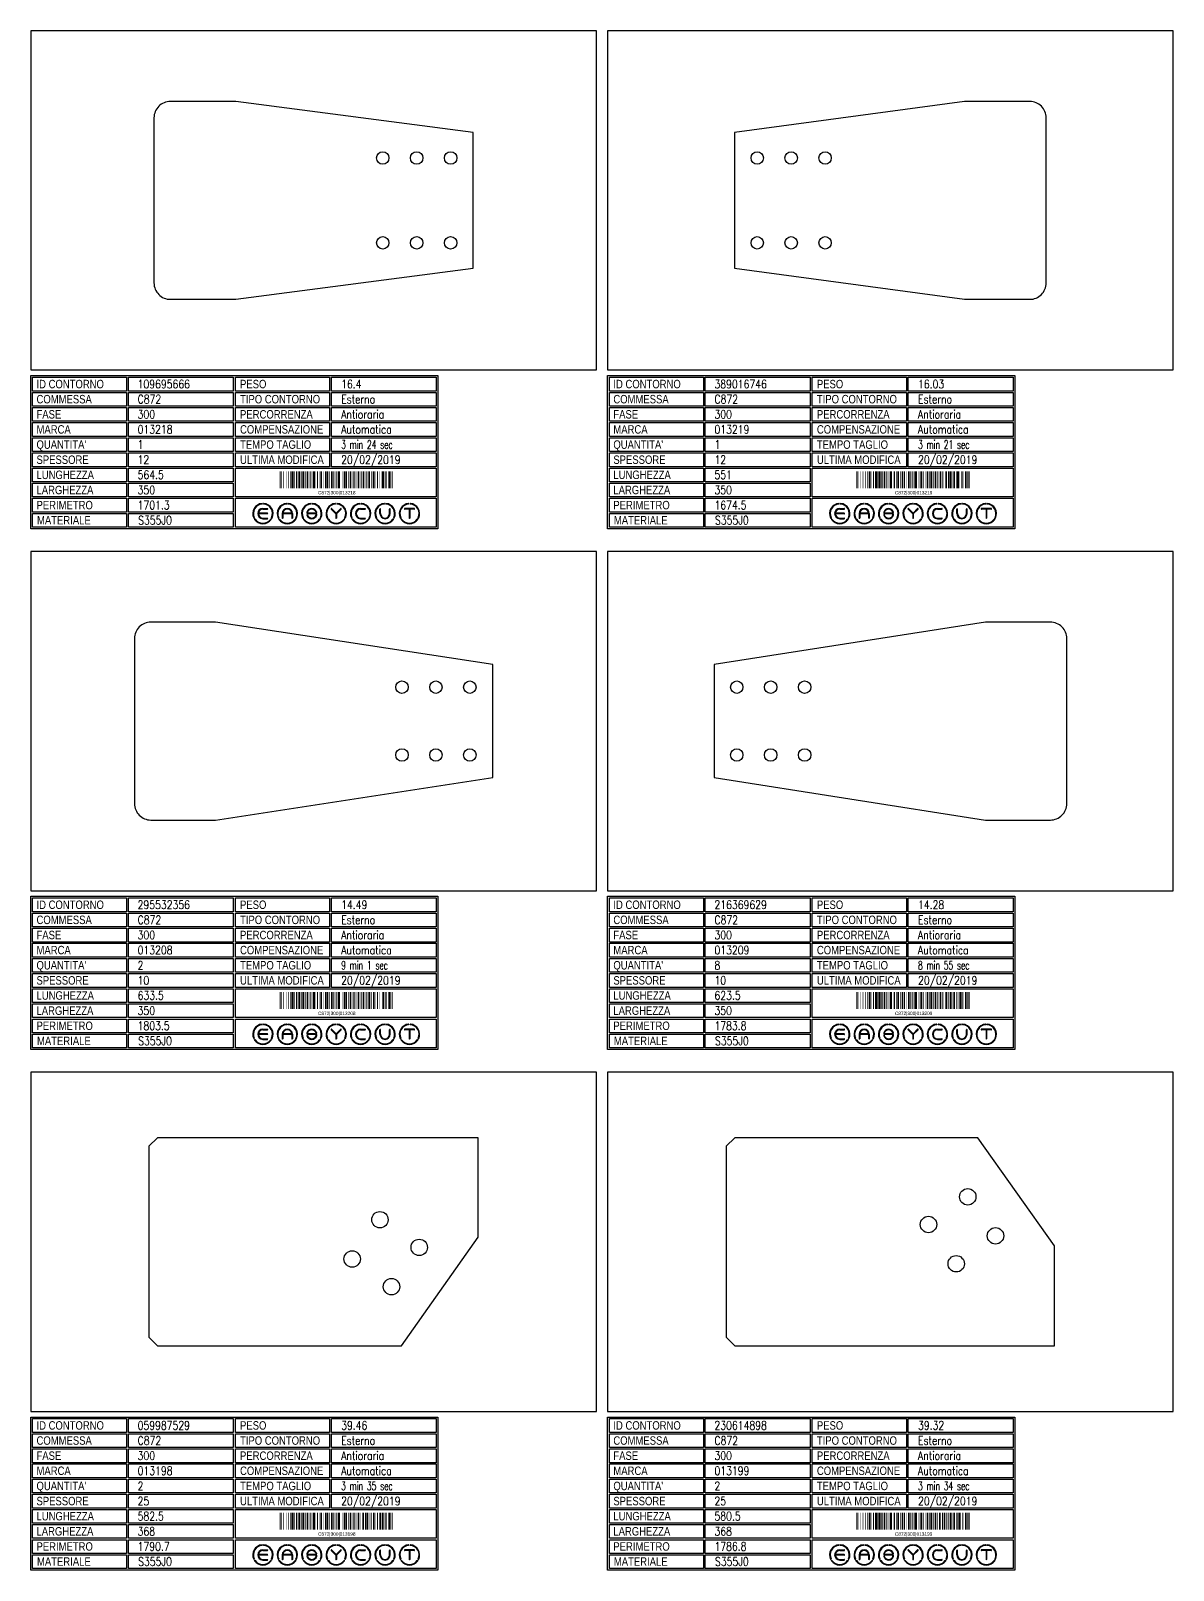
# Model space of a CAD drawing. Header units: millimetres. Extents: x 10000 to 55964, y 10000 to 31380.
# Drawn here: x 11020 to 13040, y 25894 to 28617 of the extents above; entities that cross this region are included whole.
import ezdxf
from ezdxf.enums import TextEntityAlignment as Align

# ---------------------------------------------------------------- set-up
doc = ezdxf.new("R2010")
doc.units = ezdxf.units.MM
doc.styles.add('EasyCutStyle', font='romans.shx', dxfattribs={"width": 0.8})
doc.styles.add('EasyCutStyle1', font='arial.ttf', dxfattribs={"width": 0.8})
doc.styles.get("Standard").update_dxf_attribs({"font": 'arial.ttf'})

# ---------------------------------------------------------------- blocks, each defined once
blk = doc.blocks.new('BlockShape01')
at = {"color": 253}
blk.add_lwpolyline([(0, 0), (720, 0), (720, -271), (0, -271)], close=True, dxfattribs=at)
at = {"color": 2}
for points in [[(3, -2.9), (169.3, -2.9), (169.3, -27.3), (3, -27.3)], [(3, -2.9), (169.3, -2.9), (169.3, -27.3), (3, -27.3)], [(361.9, -2.9), (528.3, -2.9), (528.3, -27.3), (361.9, -27.3)], [(3, -29.6), (169.3, -29.6), (169.3, -54), (3, -54)], [(361.9, -29.6), (528.3, -29.6), (528.3, -54), (361.9, -54)], [(3, -56.4), (169.3, -56.4), (169.3, -80.8), (3, -80.8)], [(361.9, -56.4), (528.3, -56.4), (528.3, -80.8), (361.9, -80.8)], [(3, -83.1), (169.3, -83.1), (169.3, -107.6), (3, -107.6)], [(361.9, -83.1), (528.3, -83.1), (528.3, -107.6), (361.9, -107.6)], [(3, -109.9), (169.3, -109.9), (169.3, -134.3), (3, -134.3)], [(361.9, -109.9), (528.3, -109.9), (528.3, -134.3), (361.9, -134.3)], [(3, -136.7), (169.3, -136.7), (169.3, -161.1), (3, -161.1)], [(361.9, -136.7), (528.3, -136.7), (528.3, -161.1), (361.9, -161.1)], [(3, -163.4), (169.3, -163.4), (169.3, -187.9), (3, -187.9)], [(3, -190.2), (169.3, -190.2), (169.3, -214.6), (3, -214.6)], [(3, -217), (169.3, -217), (169.3, -241.4), (3, -241.4)], [(3, -243.7), (169.3, -243.7), (169.3, -268.1), (3, -268.1)]]:
    blk.add_lwpolyline(points, close=True, dxfattribs=at)
at = {"color": 1}
for points in [[(172.7, -2.9), (358.1, -2.9), (358.1, -27.3), (172.7, -27.3)], [(531.6, -2.9), (717, -2.9), (717, -27.3), (531.6, -27.3)], [(172.7, -29.6), (358.1, -29.6), (358.1, -54), (172.7, -54)], [(531.6, -29.6), (717, -29.6), (717, -54), (531.6, -54)], [(172.7, -56.4), (358.1, -56.4), (358.1, -80.8), (172.7, -80.8)], [(531.6, -56.4), (717, -56.4), (717, -80.8), (531.6, -80.8)], [(172.7, -83.1), (358.1, -83.1), (358.1, -107.6), (172.7, -107.6)], [(531.6, -83.1), (717, -83.1), (717, -107.6), (531.6, -107.6)], [(172.7, -109.9), (358.1, -109.9), (358.1, -134.3), (172.7, -134.3)], [(531.6, -109.9), (717, -109.9), (717, -134.3), (531.6, -134.3)], [(172.7, -136.7), (358.1, -136.7), (358.1, -161.1), (172.7, -161.1)], [(531.6, -136.7), (717, -136.7), (717, -161.1), (531.6, -161.1)], [(172.7, -163.4), (358.1, -163.4), (358.1, -187.9), (172.7, -187.9)], [(172.7, -190.2), (358.1, -190.2), (358.1, -214.6), (172.7, -214.6)], [(361.9, -163.4), (717, -163.4), (717, -214.6), (361.9, -214.6)], [(172.7, -217), (358.1, -217), (358.1, -241.4), (172.7, -241.4)], [(361.9, -217), (717, -217), (717, -268.1), (361.9, -268.1)], [(172.7, -243.7), (358.1, -243.7), (358.1, -268.1), (172.7, -268.1)]]:
    blk.add_lwpolyline(points, close=True, dxfattribs=at)
at = {"color": 161, "style": 'EasyCutStyle1', "width": 0.8}
for s, p in [('ID CONTORNO', (10.1, -22.4)), ('PESO', (370, -22.4)), ('COMMESSA', (10.1, -49.1)), ('TIPO CONTORNO', (370, -49.1)), ('FASE', (10.1, -75.9)), ('PERCORRENZA', (370, -75.9)), ('MARCA', (10.1, -102.6)), ('COMPENSAZIONE', (370, -102.6)), ("QUANTITA'", (10.1, -129.4)), ('TEMPO TAGLIO', (370, -129.4)), ('SPESSORE', (10.1, -156.2)), ('ULTIMA MODIFICA', (370, -156.2)), ('LUNGHEZZA', (10.1, -182.9)), ('LARGHEZZA', (10.1, -209.7)), ('PERIMETRO', (10.1, -236.5)), ('MATERIALE', (11, -263.2))]:
    blk.add_text(s, height=15, dxfattribs=at).set_placement(p)
at = {"style": 'EasyCutStyle'}
for tag, p, width in [('IDSHAPE', (188.9, -22.4), 0.8), ('WEIGTHSHAPE', (548.8, -22.4), 0.8), ('ORDERSHAPE', (188.9, -49.1), 0.8), ('TYPESHAPE', (548.8, -49.1), 0.8), ('PHASESHAPE', (188.9, -75.9), 0.8), ('JOUSHAPE', (548.8, -75.9), 0.8), ('MKSHAPE', (188.9, -102.6), 0.8), ('COMPSHAPE', (548.8, -102.6), 0.8), ('QTASHAPE', (188.9, -129.4), 0.8), ('TIMECUTSHAPE', (548.8, -129.4), 0.65), ('TKSHAPE', (188.9, -156.2), 0.8), ('LASTMODIFYSHAPE', (548.8, -156.2), 0.8), ('LENGTHSHAPE', (188.9, -182.9), 0.8), ('HEIGHTSHAPE', (188.9, -209.7), 0.8), ('PERIMETERSHAPE', (188.9, -236.5), 0.8), ('MATSHAPE', (189.8, -263.2), 0.8)]:
    blk.add_attdef(tag, p, '', height=15, dxfattribs=dict(at, width=width))
blk = doc.blocks.new('Logo')
for color, points in [(140, [(-144.9, -7.2, -1), (-145.9, -7.6, -0.520567), (-131.2, 17.9, -1), (-131.1, 16.9, 0.520567)]), (256, [(-121.7, 0.5), (-137.5, 0.5, -0.394366), (-129.6, 7.9), (-121.7, 7.9, 1), (-121.7, 9), (-129.6, 9, 1), (-129.6, -9), (-121.7, -9, 1), (-121.7, -7.9), (-129.6, -7.9, -0.394366), (-137.5, -0.5), (-121.7, -0.5, 1)]), (140, [(-114.3, -7.2, 1), (-113.3, -7.6, 0.520567), (-128, 17.9, 0.916853), (-128.2, 16.9, 0.043377), (-128.1, 16.9, -0.520567)]), (140, [(-101.7, -7.2, -1), (-102.7, -7.6, -0.520567), (-88, 17.9, -1), (-87.9, 16.9, 0.520567)]), (140, [(-71.1, -7.2, 1), (-70.1, -7.6, 0.520567), (-84.8, 17.9, 1), (-84.9, 16.9, -0.520567)]), (140, [(-58.5, -7.2, -1), (-59.5, -7.6, -0.520567), (-44.8, 17.9, -1), (-44.7, 16.9, 0.520567)]), (256, [(-36.6, -0.5, -0.486114), (-35.5, -1.9, -0.776377), (-50.9, -2, 1), (-51.9, -2.3, 0.776377), (-34.5, -2.1, 0.486114), (-36.6, 0.5), (-49.8, 0.5, -0.486114), (-50.9, 1.9, -0.776377), (-35.5, 2, 1), (-34.5, 2.3, 0.776377), (-51.9, 2.1, 0.486114), (-49.8, -0.5)]), (140, [(-27.9, -7.2, 1), (-26.9, -7.6, 0.520567), (-41.6, 17.9, 1), (-41.7, 16.9, -0.520567)]), (140, [(-15.3, -7.2, -1), (-16.3, -7.6, -0.520567), (-1.6, 17.9, -1), (-1.5, 16.9, 0.520567)]), (256, [(0, 0.8), (-8.1, 8.8, 1), (-8.8, 8.1), (-0.5, -0.2), (-0.5, -7.9, 1), (0.5, -7.9), (0.5, -0.2), (8.8, 8.1, 1), (8.1, 8.8)]), (140, [(15.3, -7.2, 1), (16.3, -7.6, 0.520567), (1.6, 17.9, 1), (1.5, 16.9, -0.520567)]), (140, [(27.9, -7.2, -1), (26.9, -7.6, -0.520567), (41.6, 17.9, -1), (41.7, 16.9, 0.520567)]), (256, [(43.2, -9), (51.1, -9, 1), (51.1, -7.9), (43.2, -7.9, -1), (43.2, 7.9), (51.1, 7.9, 1), (51.1, 9), (43.2, 9, 1)]), (140, [(58.5, -7.2, 1), (59.5, -7.6, 0.520567), (44.8, 17.9, 1), (44.7, 16.9, -0.520567)]), (140, [(71.1, -7.2, -1), (70.1, -7.6, -0.520567), (84.8, 17.9, -1), (84.9, 16.9, 0.520567)]), (256, [(78.5, 0), (78.5, 7.9, 1), (77.4, 7.9), (77.4, 0, 1), (95.4, 0), (95.4, 7.9, 1), (94.3, 7.9), (94.3, 0, -1)]), (140, [(101.7, -7.2, 1), (102.7, -7.6, 0.520567), (88, 17.9, 1), (87.9, 16.9, -0.520567)]), (140, [(114.3, -7.2, -1), (113.3, -7.6, -0.520567), (128, 17.9, -1), (128.1, 16.9, 0.520567)]), (256, [(121.1, 9, 1), (121.1, 7.9), (129.1, 7.9), (129.1, -7.9, 1), (130.1, -7.9), (130.1, 7.9), (138.1, 7.9, 1), (138.1, 9)]), (140, [(144.9, -7.2, 1), (145.9, -7.6, 0.520567), (131.2, 17.9, 1), (131.1, 16.9, -0.520567)]), (140, [(-114.9, -10.3, 1), (-115.7, -9.7, -0.520567), (-143.5, -9.7, 1), (-144.3, -10.3, 0.520567)]), (140, [(-71.7, -10.3, 1), (-72.5, -9.7, -0.520567), (-100.3, -9.7, 1), (-101.1, -10.3, 0.520567)]), (140, [(-28.5, -10.3, 1), (-29.3, -9.7, -0.520567), (-57.1, -9.7, 1), (-57.9, -10.3, 0.520567)]), (140, [(14.7, -10.3, 1), (13.9, -9.7, -0.520567), (-13.9, -9.7, 1), (-14.7, -10.3, 0.520567)]), (140, [(57.9, -10.3, 1), (57.1, -9.7, -0.520567), (29.3, -9.7, 1), (28.5, -10.3, 0.520567)]), (140, [(101.1, -10.3, 1), (100.3, -9.7, -0.520567), (72.5, -9.7, 1), (71.7, -10.3, 0.520567)]), (140, [(144.3, -10.3, 1), (143.5, -9.7, -0.520567), (115.7, -9.7, 1), (114.9, -10.3, 0.520567)])]:
    blk.add_hatch(color=color).paths.add_polyline_path(points)
h = blk.add_hatch(color=256)
h.paths.add_polyline_path([(-78.5, -0.5), (-78.5, -7.9, 1), (-77.4, -7.9), (-77.4, 0, 1), (-95.4, 0), (-95.4, -7.9, 1), (-94.3, -7.9), (-94.3, -0.5)])
h.paths.add_polyline_path([(-94.3, 0.5, -0.933992), (-78.5, 0.5)], flags=16)
for p, q in [((-121.7, 0.5), (-137.5, 0.5)), ((-129.6, 9), (-121.7, 9)), ((-129.6, 7.9), (-121.7, 7.9)), ((-95.4, 0), (-95.4, -7.9)), ((-78.5, 0.5), (-94.3, 0.5)), ((-77.4, 0), (-77.4, -7.9)), ((-36.6, 0.5), (-49.8, 0.5)), ((-0.5, -0.2), (-8.8, 8.1)), ((0, 0.8), (-8.1, 8.8)), ((0, 0.8), (8.1, 8.8)), ((0.5, -0.2), (8.8, 8.1)), ((43.2, 9), (51.1, 9)), ((43.2, 7.9), (51.1, 7.9)), ((77.4, 0), (77.4, 7.9)), ((78.5, 0), (78.5, 7.9)), ((94.3, 0), (94.3, 7.9)), ((95.4, 0), (95.4, 7.9)), ((138.1, 9), (121.1, 9)), ((129.1, 7.9), (121.1, 7.9)), ((129.1, 7.9), (129.1, -7.9)), ((130.1, 7.9), (130.1, -7.9)), ((138.1, 7.9), (130.1, 7.9)), ((-121.7, -0.5), (-137.5, -0.5)), ((-129.6, -7.9), (-121.7, -7.9)), ((-129.6, -9), (-121.7, -9)), ((-94.3, -0.5), (-94.3, -7.9)), ((-78.5, -0.5), (-94.3, -0.5)), ((-78.5, -0.5), (-78.5, -7.9)), ((-36.6, -0.5), (-49.8, -0.5)), ((-0.5, -0.2), (-0.5, -7.9)), ((0.5, -0.2), (0.5, -7.9)), ((43.2, -7.9), (51.1, -7.9)), ((43.2, -9), (51.1, -9))]:
    blk.add_line(p, q)
at = {"color": 140}
for centre, radius, start, end in [((-129.6, 0), 18, 95, 205), ((-129.6, 0), 16.9, 95, 205), ((-131.1, 17.4), 0.54, 275, 95), ((-128.1, 17.4), 0.54, 85, 265), ((-129.6, 0), 16.9, 335, 85), ((-129.6, 0), 18, 335, 85), ((-86.4, 0), 18, 95, 205), ((-86.4, 0), 16.9, 95, 205), ((-87.9, 17.4), 0.54, 275, 95), ((-84.9, 17.4), 0.54, 85, 265), ((-86.4, 0), 16.9, 335, 85), ((-86.4, 0), 18, 335, 85), ((-43.2, 0), 18, 95, 205), ((-43.2, 0), 16.9, 95, 205), ((-44.7, 17.4), 0.54, 275, 95), ((-41.7, 17.4), 0.54, 85, 265), ((-43.2, 0), 16.9, 335, 85), ((-43.2, 0), 18, 335, 85), ((0, 0), 18, 95, 205), ((0, 0), 16.9, 95, 205), ((-1.5, 17.4), 0.54, 275, 95), ((1.5, 17.4), 0.54, 85, 265), ((0, 0), 16.9, 335, 85), ((0, 0), 18, 335, 85), ((43.2, 0), 18, 95, 205), ((43.2, 0), 16.9, 95, 205), ((41.7, 17.4), 0.54, 275, 95), ((44.7, 17.4), 0.54, 85, 265), ((43.2, 0), 16.9, 335, 85), ((43.2, 0), 18, 335, 85), ((86.4, 0), 18, 95, 205), ((86.4, 0), 16.9, 95, 205), ((84.9, 17.4), 0.54, 275, 95), ((87.9, 17.4), 0.54, 85, 265), ((86.4, 0), 16.9, 335, 85), ((86.4, 0), 18, 335, 85), ((129.6, 0), 18, 95, 205), ((129.6, 0), 16.9, 95, 205), ((128.1, 17.4), 0.54, 275, 95), ((131.1, 17.4), 0.54, 85, 265), ((129.6, 0), 16.9, 335, 85), ((129.6, 0), 18, 335, 85), ((-145.4, -7.4), 0.54, 205, 25), ((-143.9, -10), 0.54, 35, 215), ((-129.6, 0), 18, 215, 325), ((-129.6, 0), 16.9, 215, 325), ((-115.3, -10), 0.54, 325, 145), ((-113.8, -7.4), 0.54, 155, 335), ((-102.2, -7.4), 0.54, 205, 25), ((-100.7, -10), 0.54, 35, 215), ((-86.4, 0), 18, 215, 325), ((-86.4, 0), 16.9, 215, 325), ((-72.1, -10), 0.54, 325, 145), ((-70.6, -7.4), 0.54, 155, 335), ((-59, -7.4), 0.54, 205, 25), ((-57.5, -10), 0.54, 35, 215), ((-43.2, 0), 18, 215, 325), ((-43.2, 0), 16.9, 215, 325), ((-28.9, -10), 0.54, 325, 145), ((-27.4, -7.4), 0.54, 155, 335), ((-15.8, -7.4), 0.54, 205, 25), ((-14.3, -10), 0.54, 35, 215), ((0, 0), 18, 215, 325), ((0, 0), 16.9, 215, 325), ((14.3, -10), 0.54, 325, 145), ((15.8, -7.4), 0.54, 155, 335), ((27.4, -7.4), 0.54, 205, 25), ((28.9, -10), 0.54, 35, 215), ((43.2, 0), 18, 215, 325), ((43.2, 0), 16.9, 215, 325), ((57.5, -10), 0.54, 325, 145), ((59, -7.4), 0.54, 155, 335), ((70.6, -7.4), 0.54, 205, 25), ((72.1, -10), 0.54, 35, 215), ((86.4, 0), 18, 215, 325), ((86.4, 0), 16.9, 215, 325), ((100.7, -10), 0.54, 325, 145), ((102.2, -7.4), 0.54, 155, 335), ((113.8, -7.4), 0.54, 205, 25), ((115.3, -10), 0.54, 35, 215), ((129.6, 0), 18, 215, 325), ((129.6, 0), 16.9, 215, 325), ((143.9, -10), 0.54, 325, 145), ((145.4, -7.4), 0.54, 155, 335)]:
    blk.add_arc(centre, radius, start, end, dxfattribs=at)
for centre, radius, start, end in [((-129.6, 0), 9, 90, 270), ((-129.6, 0), 7.92, 90, 176.0904), ((-121.7, 8.5), 0.54, 270, 90), ((-121.7, 0), 0.54, 270, 90), ((-86.4, 0), 9, 0, 180), ((-86.4, 0), 7.92, 3.9096, 176.0904), ((-49.8, 1.6), 2.16, 166.2998, 270), ((-43.2, 0), 9, 15, 166.2998), ((-43.2, 0), 7.92, 15, 166.2998), ((-49.8, 1.6), 1.08, 166.2998, 270), ((-36.6, -1.6), 2.16, 346.2998, 90), ((-35, 2.2), 0.54, 195, 15), ((-8.5, 8.5), 0.54, 45, 225), ((8.5, 8.5), 0.54, 315, 135), ((43.2, 0), 9, 90, 270), ((43.2, 0), 7.92, 90, 270), ((51.1, 8.5), 0.54, 270, 90), ((77.9, 7.9), 0.54, 0, 180), ((86.4, 0), 9, 180, 0), ((86.4, 0), 7.92, 180, 0), ((94.9, 7.9), 0.54, 0, 180), ((121.1, 8.5), 0.54, 90, 270), ((138.1, 8.5), 0.54, 270, 90), ((-129.6, 0), 7.92, 183.9096, 270), ((-121.7, -8.5), 0.54, 270, 90), ((-94.9, -7.9), 0.54, 180, 0), ((-77.9, -7.9), 0.54, 180, 0), ((-51.4, -2.2), 0.54, 15, 195), ((-43.2, 0), 9, 195, 346.2998), ((-43.2, 0), 7.92, 195, 346.2998), ((-36.6, -1.6), 1.08, 346.2998, 90), ((0, -7.9), 0.54, 180, 0), ((51.1, -8.5), 0.54, 270, 90), ((129.6, -7.9), 0.54, 180, 0)]:
    blk.add_arc(centre, radius, start, end)
blk = doc.blocks.new('059987529_128', base_point=(331.25, -336))
at = {"linetype": 'Continuous'}
for points, const_width in [([(332.25, -336), (332.25, -306)], 2), ([(334.75, -336), (334.75, -306)], 1), ([(337.75, -336), (337.75, -306)], 1), ([(342.75, -336), (342.75, -306)], 1), ([(346.75, -336), (346.75, -306)], 1), ([(351.25, -336), (351.25, -306)], 2), ([(354.75, -336), (354.75, -306)], 3), ([(357.75, -336), (357.75, -306)], 1), ([(361.25, -336), (361.25, -306)], 2), ([(365.75, -336), (365.75, -306)], 3), ([(369.25, -336), (369.25, -306)], 2), ([(372.75, -336), (372.75, -306)], 3), ([(376.25, -336), (376.25, -306)], 2), ([(380.75, -336), (380.75, -306)], 3), ([(384.75, -336), (384.75, -306)], 1), ([(386.75, -336), (386.75, -306)], 1), ([(388.75, -336), (388.75, -306)], 1), ([(392.25, -336), (392.25, -306)], 4), ([(398.25, -336), (398.25, -306)], 2), ([(401.75, -336), (401.75, -306)], 1), ([(404.75, -336), (404.75, -306)], 3), ([(408.75, -336), (408.75, -306)], 1), ([(412.75, -336), (412.75, -306)], 3), ([(416.25, -336), (416.25, -306)], 2), ([(419.75, -336), (419.75, -306)], 1), ([(423.75, -336), (423.75, -306)], 3), ([(427.25, -336), (427.25, -306)], 2), ([(430.75, -336), (430.75, -306)], 1), ([(432.75, -336), (432.75, -306)], 1), ([(436.25, -336), (436.25, -306)], 4), ([(441.75, -336), (441.75, -306)], 1), ([(445.75, -336), (445.75, -306)], 3), ([(449.25, -336), (449.25, -306)], 2), ([(452.75, -336), (452.75, -306)], 1), ([(456.75, -336), (456.75, -306)], 3), ([(461.25, -336), (461.25, -306)], 2), ([(464.25, -336), (464.25, -306)], 2), ([(467.75, -336), (467.75, -306)], 1), ([(470.75, -336), (470.75, -306)], 3), ([(474.75, -336), (474.75, -306)], 1), ([(478.75, -336), (478.75, -306)], 3), ([(483.25, -336), (483.25, -306)], 2), ([(486.75, -336), (486.75, -306)], 3), ([(490.75, -336), (490.75, -306)], 1), ([(493.25, -336), (493.25, -306)], 2), ([(497.75, -336), (497.75, -306)], 3), ([(500.75, -336), (500.75, -306)], 1), ([(504.25, -336), (504.25, -306)], 2), ([(509.25, -336), (509.25, -306)], 4), ([(513.75, -336), (513.75, -306)], 3), ([(516.75, -336), (516.75, -306)], 1), ([(519.25, -336), (519.25, -306)], 2), ([(524.75, -336), (524.75, -306)], 3), ([(527.75, -336), (527.75, -306)], 1), ([(530.25, -336), (530.25, -306)], 2)]:
    blk.add_lwpolyline(points, dxfattribs=dict(at, const_width=const_width))
blk.add_text('C872|300|013198', height=6).set_placement((432.25, -346.5), align=Align.CENTER)
blk = doc.blocks.new('230614898_128', base_point=(330.25, -336))
at = {"linetype": 'Continuous'}
for points, const_width in [([(331.25, -336), (331.25, -306)], 2), ([(333.75, -336), (333.75, -306)], 1), ([(336.75, -336), (336.75, -306)], 1), ([(341.75, -336), (341.75, -306)], 1), ([(345.75, -336), (345.75, -306)], 1), ([(350.25, -336), (350.25, -306)], 2), ([(353.75, -336), (353.75, -306)], 3), ([(356.75, -336), (356.75, -306)], 1), ([(360.25, -336), (360.25, -306)], 2), ([(364.75, -336), (364.75, -306)], 3), ([(368.25, -336), (368.25, -306)], 2), ([(371.75, -336), (371.75, -306)], 3), ([(375.25, -336), (375.25, -306)], 2), ([(379.75, -336), (379.75, -306)], 3), ([(383.75, -336), (383.75, -306)], 1), ([(385.75, -336), (385.75, -306)], 1), ([(387.75, -336), (387.75, -306)], 1), ([(391.25, -336), (391.25, -306)], 4), ([(397.25, -336), (397.25, -306)], 2), ([(400.75, -336), (400.75, -306)], 1), ([(403.75, -336), (403.75, -306)], 3), ([(407.75, -336), (407.75, -306)], 1), ([(411.75, -336), (411.75, -306)], 3), ([(415.25, -336), (415.25, -306)], 2), ([(418.75, -336), (418.75, -306)], 1), ([(422.75, -336), (422.75, -306)], 3), ([(426.25, -336), (426.25, -306)], 2), ([(429.75, -336), (429.75, -306)], 1), ([(431.75, -336), (431.75, -306)], 1), ([(435.25, -336), (435.25, -306)], 4), ([(440.75, -336), (440.75, -306)], 1), ([(444.75, -336), (444.75, -306)], 3), ([(448.25, -336), (448.25, -306)], 2), ([(451.75, -336), (451.75, -306)], 1), ([(455.75, -336), (455.75, -306)], 3), ([(460.25, -336), (460.25, -306)], 2), ([(463.25, -336), (463.25, -306)], 2), ([(466.75, -336), (466.75, -306)], 1), ([(469.75, -336), (469.75, -306)], 3), ([(473.75, -336), (473.75, -306)], 1), ([(477.75, -336), (477.75, -306)], 3), ([(482.25, -336), (482.25, -306)], 2), ([(485.75, -336), (485.75, -306)], 3), ([(489.75, -336), (489.75, -306)], 1), ([(492.25, -336), (492.25, -306)], 2), ([(496.75, -336), (496.75, -306)], 3), ([(500.75, -336), (500.75, -306)], 1), ([(503.25, -336), (503.25, -306)], 2), ([(506.75, -336), (506.75, -306)], 1), ([(508.75, -336), (508.75, -306)], 1), ([(512.25, -336), (512.25, -306)], 4), ([(518.25, -336), (518.25, -306)], 2), ([(523.75, -336), (523.75, -306)], 3), ([(526.75, -336), (526.75, -306)], 1), ([(529.25, -336), (529.25, -306)], 2)]:
    blk.add_lwpolyline(points, dxfattribs=dict(at, const_width=const_width))
blk.add_text('C872|300|013199', height=6).set_placement((431.25, -346.5), align=Align.CENTER)
blk = doc.blocks.new('295532356_128', base_point=(356.75, -345))
at = {"linetype": 'Continuous'}
for points, const_width in [([(357.75, -345), (357.75, -315)], 2), ([(360.25, -345), (360.25, -315)], 1), ([(363.25, -345), (363.25, -315)], 1), ([(368.25, -345), (368.25, -315)], 1), ([(372.25, -345), (372.25, -315)], 1), ([(376.75, -345), (376.75, -315)], 2), ([(380.25, -345), (380.25, -315)], 3), ([(383.25, -345), (383.25, -315)], 1), ([(386.75, -345), (386.75, -315)], 2), ([(391.25, -345), (391.25, -315)], 3), ([(394.75, -345), (394.75, -315)], 2), ([(398.25, -345), (398.25, -315)], 3), ([(401.75, -345), (401.75, -315)], 2), ([(406.25, -345), (406.25, -315)], 3), ([(410.25, -345), (410.25, -315)], 1), ([(412.25, -345), (412.25, -315)], 1), ([(414.25, -345), (414.25, -315)], 1), ([(417.75, -345), (417.75, -315)], 4), ([(423.75, -345), (423.75, -315)], 2), ([(427.25, -345), (427.25, -315)], 1), ([(430.25, -345), (430.25, -315)], 3), ([(434.25, -345), (434.25, -315)], 1), ([(438.25, -345), (438.25, -315)], 3), ([(441.75, -345), (441.75, -315)], 2), ([(445.25, -345), (445.25, -315)], 1), ([(449.25, -345), (449.25, -315)], 3), ([(452.75, -345), (452.75, -315)], 2), ([(456.25, -345), (456.25, -315)], 1), ([(458.25, -345), (458.25, -315)], 1), ([(461.75, -345), (461.75, -315)], 4), ([(467.25, -345), (467.25, -315)], 1), ([(471.25, -345), (471.25, -315)], 3), ([(474.75, -345), (474.75, -315)], 2), ([(478.25, -345), (478.25, -315)], 1), ([(482.25, -345), (482.25, -315)], 3), ([(486.75, -345), (486.75, -315)], 2), ([(489.75, -345), (489.75, -315)], 2), ([(493.25, -345), (493.25, -315)], 1), ([(496.25, -345), (496.25, -315)], 3), ([(500.75, -345), (500.75, -315)], 2), ([(505.25, -345), (505.25, -315)], 3), ([(509.25, -345), (509.25, -315)], 1), ([(511.25, -345), (511.25, -315)], 1), ([(515.25, -345), (515.25, -315)], 3), ([(518.75, -345), (518.75, -315)], 2), ([(523.25, -345), (523.25, -315)], 3), ([(526.25, -345), (526.25, -315)], 1), ([(529.75, -345), (529.75, -315)], 2), ([(533.25, -345), (533.25, -315)], 1), ([(538.25, -345), (538.25, -315)], 1), ([(540.75, -345), (540.75, -315)], 2), ([(544.75, -345), (544.75, -315)], 2), ([(550.25, -345), (550.25, -315)], 3), ([(553.25, -345), (553.25, -315)], 1), ([(555.75, -345), (555.75, -315)], 2)]:
    blk.add_lwpolyline(points, dxfattribs=dict(at, const_width=const_width))
blk.add_text('C872|300|013208', height=6).set_placement((457.75, -355.5), align=Align.CENTER)
blk = doc.blocks.new('216369629_128', base_point=(351.75, -345))
at = {"linetype": 'Continuous'}
for points, const_width in [([(352.75, -345), (352.75, -315)], 2), ([(355.25, -345), (355.25, -315)], 1), ([(358.25, -345), (358.25, -315)], 1), ([(363.25, -345), (363.25, -315)], 1), ([(367.25, -345), (367.25, -315)], 1), ([(371.75, -345), (371.75, -315)], 2), ([(375.25, -345), (375.25, -315)], 3), ([(378.25, -345), (378.25, -315)], 1), ([(381.75, -345), (381.75, -315)], 2), ([(386.25, -345), (386.25, -315)], 3), ([(389.75, -345), (389.75, -315)], 2), ([(393.25, -345), (393.25, -315)], 3), ([(396.75, -345), (396.75, -315)], 2), ([(401.25, -345), (401.25, -315)], 3), ([(405.25, -345), (405.25, -315)], 1), ([(407.25, -345), (407.25, -315)], 1), ([(409.25, -345), (409.25, -315)], 1), ([(412.75, -345), (412.75, -315)], 4), ([(418.75, -345), (418.75, -315)], 2), ([(422.25, -345), (422.25, -315)], 1), ([(425.25, -345), (425.25, -315)], 3), ([(429.25, -345), (429.25, -315)], 1), ([(433.25, -345), (433.25, -315)], 3), ([(436.75, -345), (436.75, -315)], 2), ([(440.25, -345), (440.25, -315)], 1), ([(444.25, -345), (444.25, -315)], 3), ([(447.75, -345), (447.75, -315)], 2), ([(451.25, -345), (451.25, -315)], 1), ([(453.25, -345), (453.25, -315)], 1), ([(456.75, -345), (456.75, -315)], 4), ([(462.25, -345), (462.25, -315)], 1), ([(466.25, -345), (466.25, -315)], 3), ([(469.75, -345), (469.75, -315)], 2), ([(473.25, -345), (473.25, -315)], 1), ([(477.25, -345), (477.25, -315)], 3), ([(481.75, -345), (481.75, -315)], 2), ([(484.75, -345), (484.75, -315)], 2), ([(488.25, -345), (488.25, -315)], 1), ([(491.25, -345), (491.25, -315)], 3), ([(495.75, -345), (495.75, -315)], 2), ([(500.25, -345), (500.25, -315)], 3), ([(504.25, -345), (504.25, -315)], 1), ([(506.25, -345), (506.25, -315)], 1), ([(510.25, -345), (510.25, -315)], 3), ([(513.75, -345), (513.75, -315)], 2), ([(518.25, -345), (518.25, -315)], 3), ([(522.25, -345), (522.25, -315)], 1), ([(524.75, -345), (524.75, -315)], 2), ([(528.25, -345), (528.25, -315)], 1), ([(531.25, -345), (531.25, -315)], 1), ([(535.75, -345), (535.75, -315)], 4), ([(539.75, -345), (539.75, -315)], 2), ([(545.25, -345), (545.25, -315)], 3), ([(548.25, -345), (548.25, -315)], 1), ([(550.75, -345), (550.75, -315)], 2)]:
    blk.add_lwpolyline(points, dxfattribs=dict(at, const_width=const_width))
blk.add_text('C872|300|013209', height=6).set_placement((452.75, -355.5), align=Align.CENTER)
blk = doc.blocks.new('109695666_128', base_point=(322.25, -345))
at = {"linetype": 'Continuous'}
for points, const_width in [([(323.25, -345), (323.25, -315)], 2), ([(325.75, -345), (325.75, -315)], 1), ([(328.75, -345), (328.75, -315)], 1), ([(333.75, -345), (333.75, -315)], 1), ([(337.75, -345), (337.75, -315)], 1), ([(342.25, -345), (342.25, -315)], 2), ([(345.75, -345), (345.75, -315)], 3), ([(348.75, -345), (348.75, -315)], 1), ([(352.25, -345), (352.25, -315)], 2), ([(356.75, -345), (356.75, -315)], 3), ([(360.25, -345), (360.25, -315)], 2), ([(363.75, -345), (363.75, -315)], 3), ([(367.25, -345), (367.25, -315)], 2), ([(371.75, -345), (371.75, -315)], 3), ([(375.75, -345), (375.75, -315)], 1), ([(377.75, -345), (377.75, -315)], 1), ([(379.75, -345), (379.75, -315)], 1), ([(383.25, -345), (383.25, -315)], 4), ([(389.25, -345), (389.25, -315)], 2), ([(392.75, -345), (392.75, -315)], 1), ([(395.75, -345), (395.75, -315)], 3), ([(399.75, -345), (399.75, -315)], 1), ([(403.75, -345), (403.75, -315)], 3), ([(407.25, -345), (407.25, -315)], 2), ([(410.75, -345), (410.75, -315)], 1), ([(414.75, -345), (414.75, -315)], 3), ([(418.25, -345), (418.25, -315)], 2), ([(421.75, -345), (421.75, -315)], 1), ([(423.75, -345), (423.75, -315)], 1), ([(427.25, -345), (427.25, -315)], 4), ([(432.75, -345), (432.75, -315)], 1), ([(436.75, -345), (436.75, -315)], 3), ([(440.25, -345), (440.25, -315)], 2), ([(443.75, -345), (443.75, -315)], 1), ([(447.75, -345), (447.75, -315)], 3), ([(452.25, -345), (452.25, -315)], 2), ([(455.25, -345), (455.25, -315)], 2), ([(458.75, -345), (458.75, -315)], 1), ([(461.75, -345), (461.75, -315)], 3), ([(466.25, -345), (466.25, -315)], 2), ([(470.75, -345), (470.75, -315)], 3), ([(474.75, -345), (474.75, -315)], 1), ([(476.75, -345), (476.75, -315)], 1), ([(480.75, -345), (480.75, -315)], 3), ([(485.25, -345), (485.25, -315)], 2), ([(488.75, -345), (488.75, -315)], 3), ([(491.75, -345), (491.75, -315)], 1), ([(495.25, -345), (495.25, -315)], 2), ([(498.75, -345), (498.75, -315)], 1), ([(501.75, -345), (501.75, -315)], 1), ([(505.25, -345), (505.25, -315)], 4), ([(510.25, -345), (510.25, -315)], 2), ([(515.75, -345), (515.75, -315)], 3), ([(518.75, -345), (518.75, -315)], 1), ([(521.25, -345), (521.25, -315)], 2)]:
    blk.add_lwpolyline(points, dxfattribs=dict(at, const_width=const_width))
blk.add_text('C872|300|013218', height=6).set_placement((423.25, -355.5), align=Align.CENTER)
blk = doc.blocks.new('389016746_128', base_point=(315.5, -345))
at = {"linetype": 'Continuous'}
for points, const_width in [([(316.5, -345), (316.5, -315)], 2), ([(319, -345), (319, -315)], 1), ([(322, -345), (322, -315)], 1), ([(327, -345), (327, -315)], 1), ([(331, -345), (331, -315)], 1), ([(335.5, -345), (335.5, -315)], 2), ([(339, -345), (339, -315)], 3), ([(342, -345), (342, -315)], 1), ([(345.5, -345), (345.5, -315)], 2), ([(350, -345), (350, -315)], 3), ([(353.5, -345), (353.5, -315)], 2), ([(357, -345), (357, -315)], 3), ([(360.5, -345), (360.5, -315)], 2), ([(365, -345), (365, -315)], 3), ([(369, -345), (369, -315)], 1), ([(371, -345), (371, -315)], 1), ([(373, -345), (373, -315)], 1), ([(376.5, -345), (376.5, -315)], 4), ([(382.5, -345), (382.5, -315)], 2), ([(386, -345), (386, -315)], 1), ([(389, -345), (389, -315)], 3), ([(393, -345), (393, -315)], 1), ([(397, -345), (397, -315)], 3), ([(400.5, -345), (400.5, -315)], 2), ([(404, -345), (404, -315)], 1), ([(408, -345), (408, -315)], 3), ([(411.5, -345), (411.5, -315)], 2), ([(415, -345), (415, -315)], 1), ([(417, -345), (417, -315)], 1), ([(420.5, -345), (420.5, -315)], 4), ([(426, -345), (426, -315)], 1), ([(430, -345), (430, -315)], 3), ([(433.5, -345), (433.5, -315)], 2), ([(437, -345), (437, -315)], 1), ([(441, -345), (441, -315)], 3), ([(445.5, -345), (445.5, -315)], 2), ([(448.5, -345), (448.5, -315)], 2), ([(452, -345), (452, -315)], 1), ([(455, -345), (455, -315)], 3), ([(459.5, -345), (459.5, -315)], 2), ([(464, -345), (464, -315)], 3), ([(468, -345), (468, -315)], 1), ([(470, -345), (470, -315)], 1), ([(474, -345), (474, -315)], 3), ([(478.5, -345), (478.5, -315)], 2), ([(482, -345), (482, -315)], 3), ([(486, -345), (486, -315)], 1), ([(488.5, -345), (488.5, -315)], 2), ([(492, -345), (492, -315)], 1), ([(495.5, -345), (495.5, -315)], 4), ([(501, -345), (501, -315)], 1), ([(503.5, -345), (503.5, -315)], 2), ([(509, -345), (509, -315)], 3), ([(512, -345), (512, -315)], 1), ([(514.5, -345), (514.5, -315)], 2)]:
    blk.add_lwpolyline(points, dxfattribs=dict(at, const_width=const_width))
blk.add_text('C872|300|013219', height=6).set_placement((416.5, -355.5), align=Align.CENTER)

msp = doc.modelspace()

# ---------------------------------------------------------------- linework, layer by layer
for p, q in [((12020, 28617), (11020, 28617)), ((11020, 28617), (11020, 28017)), ((12020, 28017), (12020, 28617)), ((13040, 28617), (12040, 28617)), ((12040, 28617), (12040, 28017)), ((13040, 28017), (13040, 28617)), ((11020, 28017), (12020, 28017)), ((12040, 28017), (13040, 28017)), ((12020, 27696), (11020, 27696)), ((11020, 27696), (11020, 27096)), ((12020, 27096), (12020, 27696)), ((13040, 27696), (12040, 27696)), ((12040, 27696), (12040, 27096)), ((13040, 27096), (13040, 27696)), ((11020, 27096), (12020, 27096)), ((12040, 27096), (13040, 27096)), ((12020, 26775), (11020, 26775)), ((11020, 26775), (11020, 26175)), ((12020, 26175), (12020, 26775)), ((13040, 26775), (12040, 26775)), ((12040, 26775), (12040, 26175)), ((13040, 26175), (13040, 26775)), ((11020, 26175), (12020, 26175)), ((12040, 26175), (13040, 26175))]:
    msp.add_line(p, q)
at = {"color": 2}
for points in [[(11382.8, 28142), (11802.3, 28197), (11802.3, 28437), (11382.8, 28492), (11266.8, 28492, 0.414214), (11237.8, 28463), (11237.8, 28171, 0.414214), (11266.8, 28142)], [(12671, 28142), (12786.5, 28142, 0.414214), (12815.5, 28171), (12815.5, 28463, 0.414214), (12786.5, 28492), (12671, 28492), (12264.5, 28437), (12264.5, 28197)], [(11346.3, 27221), (11836.8, 27296), (11836.8, 27496), (11346.8, 27571), (11232.3, 27571, 0.414214), (11203.3, 27542), (11203.3, 27250, 0.414214), (11232.3, 27221)], [(12708.3, 27221), (12822.8, 27221, 0.414214), (12851.8, 27250), (12851.8, 27542, 0.414214), (12822.8, 27571), (12708.3, 27571), (12228.3, 27496), (12228.3, 27296)]]:
    msp.add_lwpolyline(points, format="xyb", close=True, dxfattribs=at)
for points in [[(11243.8, 26291), (11675.3, 26291), (11811.3, 26483), (11811.3, 26659), (11243.8, 26659), (11228.8, 26644), (11228.8, 26306)], [(12264.8, 26291), (12830.3, 26291), (12830.3, 26467.5), (12694.3, 26659), (12264.8, 26659), (12249.8, 26644), (12249.8, 26306)]]:
    msp.add_lwpolyline(points, close=True, dxfattribs=at)
at = {"color": 4}
for centre, radius in [((11642.3, 28392), 11), ((11702.3, 28392), 11), ((11762.3, 28392), 11), ((12304.5, 28392), 11), ((12364.5, 28392), 11), ((12424.5, 28392), 11), ((11642.3, 28242), 11), ((11702.3, 28242), 11), ((11762.3, 28242), 11), ((12304.5, 28242), 11), ((12364.5, 28242), 11), ((12424.5, 28242), 11), ((11676.3, 27456), 11), ((11736.3, 27456), 11), ((11796.3, 27456), 11), ((12268.3, 27456), 11), ((12328.3, 27456), 11), ((12388.3, 27456), 11), ((11676.3, 27336), 11), ((11736.3, 27336), 11), ((11796.3, 27336), 11), ((12268.3, 27336), 11), ((12328.3, 27336), 11), ((12388.3, 27336), 11), ((12676.8, 26554.5), 14.5), ((11637.3, 26514), 14.5), ((12607.3, 26505.5), 14.5), ((12725.8, 26485.5), 14.5), ((11706.8, 26465), 14.5), ((11588.3, 26444.5), 14.5), ((12656.3, 26436), 14.5), ((11657.8, 26395.5), 14.5)]:
    msp.add_circle(centre, radius, dxfattribs=at)

# ---------------------------------------------------------------- block references
for p, values in [((11020, 28007), {'IDSHAPE': '109695666', 'ORDERSHAPE': 'C872', 'PHASESHAPE': '300', 'MKSHAPE': '013218', 'TKSHAPE': '12', 'LENGTHSHAPE': '564.5', 'HEIGHTSHAPE': '350', 'MATSHAPE': 'S355J0', 'LASTMODIFYSHAPE': '20/02/2019', 'PERIMETERSHAPE': '1701.3', 'WEIGTHSHAPE': '16.4', 'TYPESHAPE': 'Esterno', 'JOUSHAPE': 'Antioraria', 'COMPSHAPE': 'Automatica', 'TIMECUTSHAPE': '3 min 24 sec', 'QTASHAPE': '1'}), ((12040, 28007), {'IDSHAPE': '389016746', 'ORDERSHAPE': 'C872', 'PHASESHAPE': '300', 'MKSHAPE': '013219', 'TKSHAPE': '12', 'LENGTHSHAPE': '551', 'HEIGHTSHAPE': '350', 'MATSHAPE': 'S355J0', 'LASTMODIFYSHAPE': '20/02/2019', 'PERIMETERSHAPE': '1674.5', 'WEIGTHSHAPE': '16.03', 'TYPESHAPE': 'Esterno', 'JOUSHAPE': 'Antioraria', 'COMPSHAPE': 'Automatica', 'TIMECUTSHAPE': '3 min 21 sec', 'QTASHAPE': '1'}), ((11020, 27086), {'IDSHAPE': '295532356', 'ORDERSHAPE': 'C872', 'PHASESHAPE': '300', 'MKSHAPE': '013208', 'TKSHAPE': '10', 'LENGTHSHAPE': '633.5', 'HEIGHTSHAPE': '350', 'MATSHAPE': 'S355J0', 'LASTMODIFYSHAPE': '20/02/2019', 'PERIMETERSHAPE': '1803.5', 'WEIGTHSHAPE': '14.49', 'TYPESHAPE': 'Esterno', 'JOUSHAPE': 'Antioraria', 'COMPSHAPE': 'Automatica', 'TIMECUTSHAPE': '9 min 1 sec', 'QTASHAPE': '2'}), ((12040, 27086), {'IDSHAPE': '216369629', 'ORDERSHAPE': 'C872', 'PHASESHAPE': '300', 'MKSHAPE': '013209', 'TKSHAPE': '10', 'LENGTHSHAPE': '623.5', 'HEIGHTSHAPE': '350', 'MATSHAPE': 'S355J0', 'LASTMODIFYSHAPE': '20/02/2019', 'PERIMETERSHAPE': '1783.8', 'WEIGTHSHAPE': '14.28', 'TYPESHAPE': 'Esterno', 'JOUSHAPE': 'Antioraria', 'COMPSHAPE': 'Automatica', 'TIMECUTSHAPE': '8 min 55 sec', 'QTASHAPE': '8'}), ((11020, 26165), {'IDSHAPE': '059987529', 'ORDERSHAPE': 'C872', 'PHASESHAPE': '300', 'MKSHAPE': '013198', 'TKSHAPE': '25', 'LENGTHSHAPE': '582.5', 'HEIGHTSHAPE': '368', 'MATSHAPE': 'S355J0', 'LASTMODIFYSHAPE': '20/02/2019', 'PERIMETERSHAPE': '1790.7', 'WEIGTHSHAPE': '39.46', 'TYPESHAPE': 'Esterno', 'JOUSHAPE': 'Antioraria', 'COMPSHAPE': 'Automatica', 'TIMECUTSHAPE': '3 min 35 sec', 'QTASHAPE': '2'}), ((12040, 26165), {'IDSHAPE': '230614898', 'ORDERSHAPE': 'C872', 'PHASESHAPE': '300', 'MKSHAPE': '013199', 'TKSHAPE': '25', 'LENGTHSHAPE': '580.5', 'HEIGHTSHAPE': '368', 'MATSHAPE': 'S355J0', 'LASTMODIFYSHAPE': '20/02/2019', 'PERIMETERSHAPE': '1786.8', 'WEIGTHSHAPE': '39.32', 'TYPESHAPE': 'Esterno', 'JOUSHAPE': 'Antioraria', 'COMPSHAPE': 'Automatica', 'TIMECUTSHAPE': '3 min 34 sec', 'QTASHAPE': '2'})]:
    msp.add_blockref('BlockShape01', p).add_auto_attribs(values)
for name, p in [('109695666_128', (11460, 27807.5)), ('389016746_128', (12480, 27807.5)), ('Logo', (11560, 27763)), ('Logo', (12580, 27763)), ('295532356_128', (11460, 26886.5)), ('216369629_128', (12480, 26886.5)), ('Logo', (11560, 26842)), ('Logo', (12580, 26842)), ('059987529_128', (11460, 25965.5)), ('230614898_128', (12480, 25965.5)), ('Logo', (11560, 25921)), ('Logo', (12580, 25921))]:
    msp.add_blockref(name, p)

doc.saveas('drawing.dxf')
